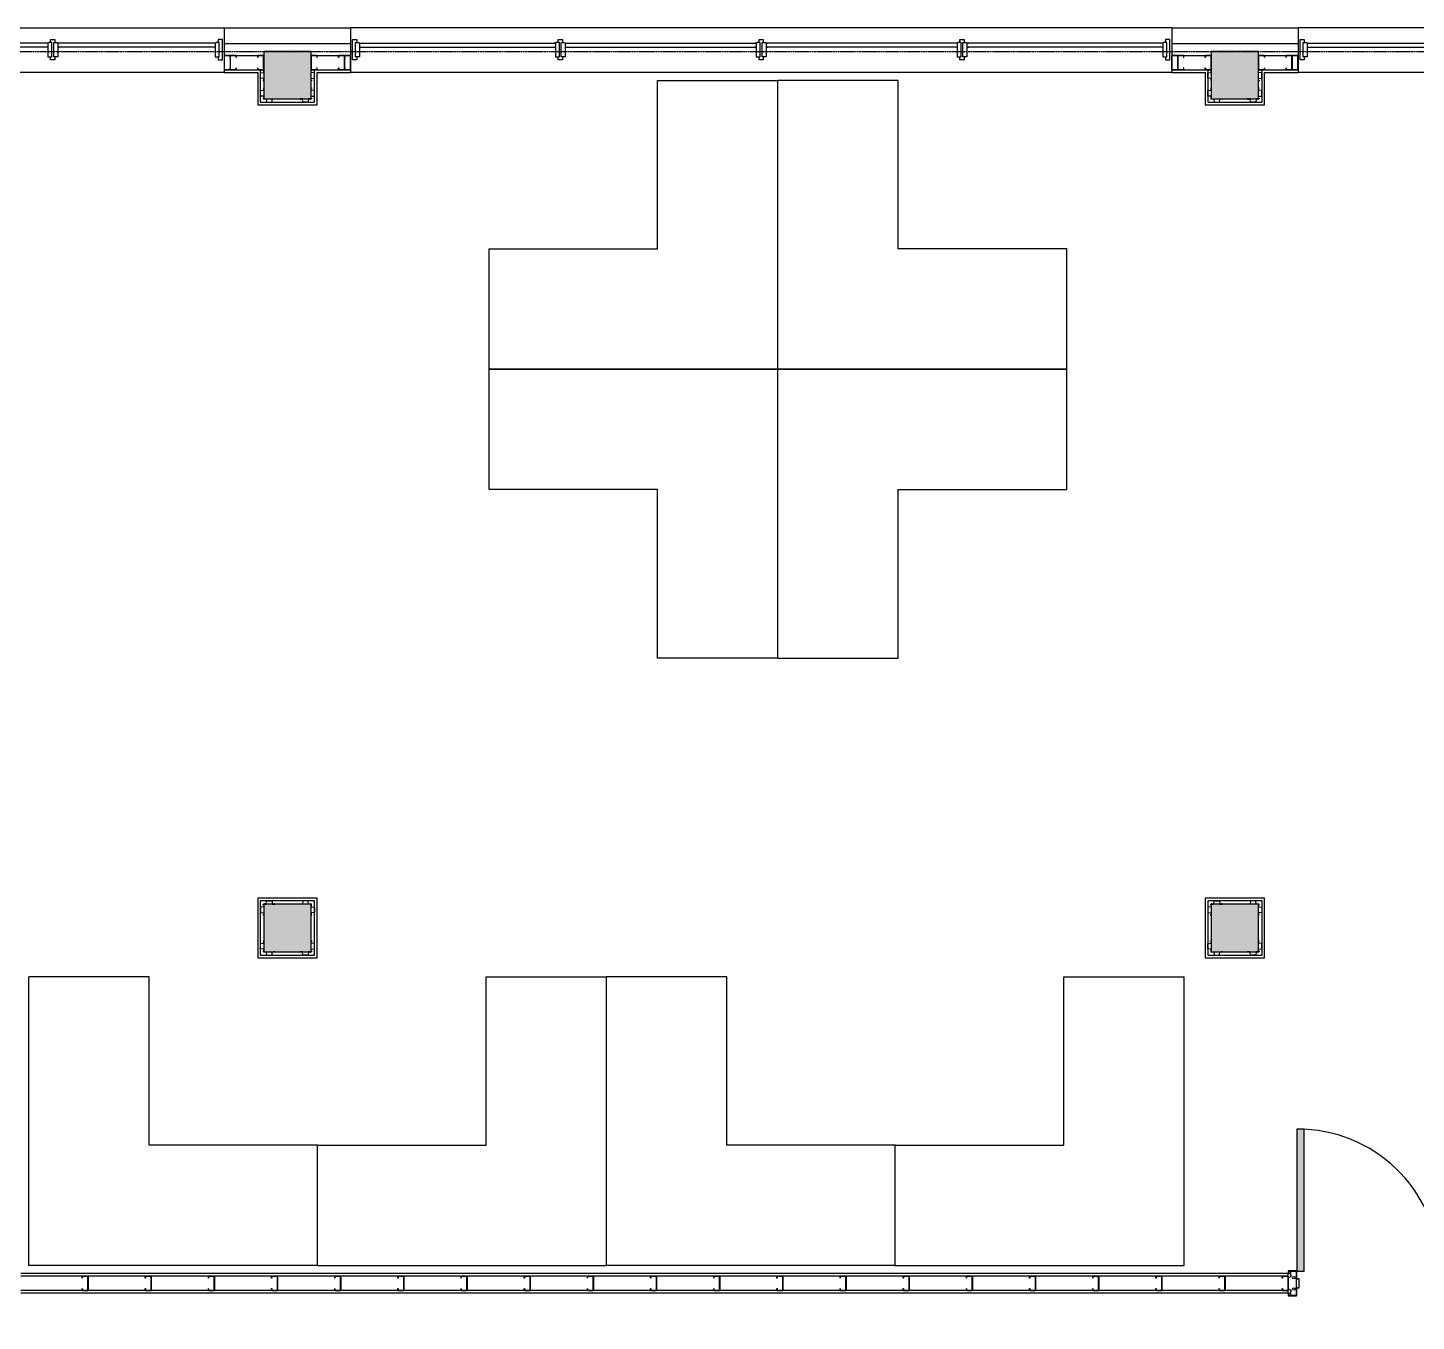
# Model space of a CAD drawing. Header units: millimetres. Extents: x 5414 to 278894, y 4264 to 146383.
# Drawn here: x 68770 to 77562, y 23811 to 32001 of the extents above; entities that cross this region are included whole.
import ezdxf

# ---------------------------------------------------------------- set-up
doc = ezdxf.new("R2010")
doc.units = ezdxf.units.MM
doc.linetypes.add('Commercial Base Plan$0$ACAD_ISO02W100', pattern=[15, 12, -3])
for name, color, linetype in [('Commercial Base Plan$0$A-DR-INT', 6, 'Continuous'), ('Commercial Base Plan$0$A-PL-LAY-S', 6, 'Continuous'), ('Commercial Base Plan$0$I-FU-DSK', 6, 'Continuous')]:
    doc.layers.add(name, color=color, linetype=linetype)

# ---------------------------------------------------------------- blocks, each defined once
blk = doc.blocks.new('Commercial Base Plan$0$wbFurringChanel 70x22')
blk.add_lwpolyline([(4.9, 2.6), (0.5, 2.6, 0.414214), (0, 2.1), (0, 0.5, 0.414214), (0.5, 0), (15.5, 0, 0.394412), (16, 0.5), (17.5, 21.5, -0.394412), (18, 22), (18.3, 22, -0.198912), (18.6, 21.9), (19.1, 21.4, 0.198912), (19.4, 21.3), (50.6, 21.3), (50.6, 21.3, 0.198912), (50.9, 21.4), (51.4, 21.9, -0.198912), (51.7, 22), (52, 22, -0.394412), (52.5, 21.5), (54, 0.5, 0.394412), (54.5, 0), (69.5, 0, 0.414214), (70, 0.5), (70, 1.5, 0.414214), (69.5, 2), (65, 2)], format="xyb")
blk = doc.blocks.new('Commercial Base Plan$0$wbC_Stud 92x38')
blk.add_lwpolyline([(-13, 38), (-3, 38, -0.414214), (0, 35), (0, 3, -0.414214), (-3, 0), (-89, 0, -0.414214), (-92, 3), (-92, 35, -0.414214), (-89, 38), (-79, 38), (-79, 37), (-89, 37, 0.414214), (-91, 35), (-91, 3, 0.414214), (-89, 1), (-3, 1, 0.414214), (-1, 3), (-1, 35, 0.414214), (-3, 37), (-13, 37)], format="xyb", close=True)
blk = doc.blocks.new('Commercial Base Plan$0$wbDoorPlan 900x124(1010ro)')
for p, q in [((54.5, 976.1), (54.5, 77)), ((99.5, 976.1), (54.5, 976.1)), ((99.5, 77), (99.5, 976.1)), ((1, -34.6), (1, 34.5)), ((54.5, 77), (99.5, 77)), ((1009, -34.6), (1009, 34.5))]:
    blk.add_line(p, q)
for points in [[(9, 65), (2, 65, -0.414214), (1, 66), (1, 77, -0.414214), (2, 78), (50, 78, -0.414214), (51, 77), (51, 29, 0.414214), (52, 28), (66, 28, -0.414214), (67, 27), (67, -27, -0.414214), (66, -28), (52, -28, 0.414214), (51, -29), (51, -77, -0.414214), (50, -78), (2, -78, -0.414214), (1, -77), (1, -66, -0.414214), (2, -65), (9, -65), (9, -64), (2, -64, 0.414214), (0, -66), (0, -77, 0.414214), (2, -79), (50, -79, 0.414214), (52, -77), (52, -29), (66, -29, 0.414214), (68, -27), (68, 27, 0.414214), (66, 29), (52, 29), (52, 77, 0.414214), (50, 79), (2, 79, 0.414214), (0, 77), (0, 66, 0.414214), (2, 64), (9, 64)], [(1001, 65), (1008, 65, 0.414214), (1009, 66), (1009, 77, 0.414214), (1008, 78), (960, 78, 0.414214), (959, 77), (959, 29, -0.414214), (958, 28), (944, 28, 0.414214), (943, 27), (943, -27, 0.414214), (944, -28), (958, -28, -0.414214), (959, -29), (959, -77, 0.414214), (960, -78), (1008, -78, 0.414214), (1009, -77), (1009, -66, 0.414214), (1008, -65), (1001, -65), (1001, -64), (1008, -64, -0.414214), (1010, -66), (1010, -77, -0.414214), (1008, -79), (960, -79, -0.414214), (958, -77), (958, -29), (944, -29, -0.414214), (942, -27), (942, 27, -0.414214), (944, 29), (958, 29), (958, 77, -0.414214), (960, 79), (1008, 79, -0.414214), (1010, 77), (1010, 66, -0.414214), (1008, 64), (1001, 64)]]:
    blk.add_lwpolyline(points, format="xyb", close=True)
for points in [[(0, -34), (0, 34), (20, 45), (15, 51.5), (15, 77), (50, 77), (50, -77), (15, -77), (15, -51.5), (20, -45)], [(1010, -34), (1010, 34), (990, 45), (995, 51.5), (995, 77), (960, 77), (960, -77), (995, -77), (995, -51.5), (990, -45)]]:
    blk.add_lwpolyline(points, close=True)
for centre in [(35, 36), (975, 36), (35, -36), (975, -36)]:
    blk.add_circle(centre, 8)
blk.add_arc((58.9, 77.9), 899.1, 359.94192, 87.41192)
blk.add_solid([(54.5, 976.1), (99.5, 976.1), (54.5, 77), (99.5, 77)])
blk = doc.blocks.new('Commercial Base Plan$0$wbAluminJamb 127x44.5')
for p, q in [((-109.5, 39.25), (-127, 39.25)), ((-22.5, 56.5), (-17.5, 51.5)), ((0, 39.25), (-17.5, 39.25))]:
    blk.add_line(p, q)
at = {"color": 5}
for p, q in [((-47.5, 56.5), (-47.5, 66.5)), ((-22.5, 56.5), (-22.5, 66.5))]:
    blk.add_line(p, q, dxfattribs=at)
for points in [[(-127, 39.25), (-127, 12), (0, 12), (0, 39.25)], [(-22.5, 56.5), (-109.5, 56.5), (-109.5, 31.5), (-17.5, 31.5), (-17.5, 51.5)]]:
    blk.add_lwpolyline(points)
blk = doc.blocks.new('Commercial Base Plan$0$wbAluminMulion 127x44.5')
for p, q in [((-109.5, 13.625), (-127, 13.625)), ((-22.5, 30.875), (-17.5, 25.875)), ((0, 13.625), (-17.5, 13.625)), ((-22.5, -30.875), (-17.5, -25.875))]:
    blk.add_line(p, q)
at = {"color": 5}
for p, q in [((-47.5, 30.875), (-47.5, 40.875)), ((-22.5, 30.875), (-22.5, 40.875)), ((-47.5, -30.875), (-47.5, -40.875)), ((-22.5, -30.875), (-22.5, -40.875))]:
    blk.add_line(p, q, dxfattribs=at)
for points in [[(-127, 13.625), (-127, -13.625), (-109.5, -13.625)], [(-22.5, 30.875), (-109.5, 30.875), (-109.5, 5.875), (-17.5, 5.875), (-17.5, 25.875)], [(-17.5, -13.625), (0, -13.625), (0, 13.625)], [(-22.5, -30.875), (-109.5, -30.875), (-109.5, -5.875), (-17.5, -5.875), (-17.5, -25.875)]]:
    blk.add_lwpolyline(points)
blk = doc.blocks.new('Commercial Base Plan$0$wbW02Plan_3176x127(ro3200)')
for p, q in [((-3143.5, -22.5), (-2145.375, -22.5)), ((-3143.5, -47.5), (-2145.375, -47.5)), ((-2083.625, -22.5), (-1116.375, -22.5)), ((-2083.625, -47.5), (-1116.375, -47.5)), ((-1054.625, -22.5), (-56.5, -22.5)), ((-1054.625, -47.5), (-56.5, -47.5))]:
    blk.add_line(p, q)
at = {"rotation": 90}
for name, p in [('Commercial Base Plan$0$wbAluminMulion 127x44.5', (-2114.5, 0)), ('Commercial Base Plan$0$wbAluminMulion 127x44.5', (-1085.5, 0)), ('Commercial Base Plan$0$wbAluminJamb 127x44.5', (0, 0))]:
    blk.add_blockref(name, p, dxfattribs=at)
at = {"xscale": -1, "rotation": 270}
blk.add_blockref('Commercial Base Plan$0$wbAluminJamb 127x44.5', (-3200, 0), dxfattribs=at)
blk = doc.blocks.new('Commercial Base Plan$0$wbW01Plan_5176x127(ro5200)')
for p, q in [((-5143.5, -22.5), (-3902.625, -22.5)), ((-5143.5, -47.5), (-3902.625, -47.5)), ((-3840.875, -22.5), (-2630.875, -22.5)), ((-3840.875, -47.5), (-2630.875, -47.5)), ((-1359.125, -22.5), (-2569.125, -22.5)), ((-1359.125, -47.5), (-2569.125, -47.5)), ((-56.5, -22.5), (-1297.375, -22.5)), ((-56.5, -47.5), (-1297.375, -47.5))]:
    blk.add_line(p, q)
at = {"rotation": 90}
for name, p in [('Commercial Base Plan$0$wbAluminMulion 127x44.5', (-3871.75, 0)), ('Commercial Base Plan$0$wbAluminMulion 127x44.5', (-2600, 0)), ('Commercial Base Plan$0$wbAluminMulion 127x44.5', (-1328.25, 0)), ('Commercial Base Plan$0$wbAluminJamb 127x44.5', (0, 0))]:
    blk.add_blockref(name, p, dxfattribs=at)
at = {"xscale": -1, "rotation": 270}
blk.add_blockref('Commercial Base Plan$0$wbAluminJamb 127x44.5', (-5200, 0), dxfattribs=at)
blk = doc.blocks.new('Commercial Base Plan$0$desk')
for p, q in [((0, 1829), (0, 0)), ((0, 1829), (762, 1829)), ((762, 1829), (762, 762)), ((762, 762), (1829, 762)), ((1829, 762), (1829, 0)), ((0, 0), (1829, 0))]:
    blk.add_line(p, q)

msp = doc.modelspace()

# ---------------------------------------------------------------- hatches: boundary and pattern name
at = {"layer": 'Commercial Base Plan$0$A-PL-LAY-S'}
for points in [[(70564, 31851.2), (70264, 31851.2), (70264, 31551.2), (70564, 31551.2)], [(76564, 31851.2), (76264, 31851.2), (76264, 31551.2), (76564, 31551.2)], [(70564, 26451.2), (70264, 26451.2), (70264, 26151.2), (70564, 26151.2)], [(76564, 26451.2), (76264, 26451.2), (76264, 26151.2), (76564, 26151.2)]]:
    msp.add_hatch(color=256, dxfattribs=at).paths.add_polyline_path(points)

# ---------------------------------------------------------------- linework, layer by layer
for p, q in [((66814, 32001.2), (70014, 32001.2)), ((70014, 32001.2), (70014, 31718.2)), ((76014, 32001.2), (70814, 32001.2)), ((70814, 32001.2), (70814, 31718.2)), ((76014, 32001.2), (76014, 31718.2)), ((76814, 32001.2), (76814, 31718.2)), ((82014, 32001.2), (76814, 32001.2)), ((70014, 31718.2), (66814, 31718.2)), ((76014, 31718.2), (70814, 31718.2)), ((82014, 31718.2), (76814, 31718.2)), ((76752, 24097.2), (68726, 24097.2)), ((76752, 23989.2), (76752, 24113.2)), ((76752, 24005.2), (68726, 24005.2)), ((76752, 23989.2), (68726, 23989.2))]:
    msp.add_line(p, q, dxfattribs=at)
at = {"layer": 'Commercial Base Plan$0$A-PL-LAY-S', "linetype": 'Continuous'}
for points in [[(70014, 32001.2), (70814, 32001.2)], [(76014, 32001.2), (76814, 32001.2)], [(70014, 31901.2), (70814, 31901.2)], [(76014, 31901.2), (76814, 31901.2)], [(70014, 31826.2), (70264, 31826.2)], [(70564, 31826.2), (70814, 31826.2)], [(76014, 31826.2), (76264, 31826.2)], [(76564, 31826.2), (76814, 31826.2)], [(70014, 31734.2), (70264, 31734.2)], [(70564, 31734.2), (70814, 31734.2)], [(76014, 31734.2), (76264, 31734.2)], [(76564, 31734.2), (76814, 31734.2)]]:
    msp.add_lwpolyline(points, dxfattribs=at)
at = {"layer": 'Commercial Base Plan$0$A-PL-LAY-S', "linetype": 'Commercial Base Plan$0$ACAD_ISO02W100'}
msp.add_lwpolyline([(97764, 26451.2), (97764, 12151.2), (92564, 12151.2), (92564, 6751.2), (66264, 6751.2), (66264, 12151.2), (61064, 12151.2), (61064, 26451.2), (66264, 26451.2), (66264, 31851.2), (92564, 31851.2), (92564, 26451.2), (97764, 26451.2)], dxfattribs=at)
at = {"layer": 'Commercial Base Plan$0$A-PL-LAY-S'}
for points in [[(70564, 31851.2), (70264, 31851.2), (70264, 31551.2), (70564, 31551.2)], [(76564, 31851.2), (76264, 31851.2), (76264, 31551.2), (76564, 31551.2)], [(70586, 26473.2), (70242, 26473.2), (70242, 26129.2), (70586, 26129.2)], [(76586, 26473.2), (76242, 26473.2), (76242, 26129.2), (76586, 26129.2)], [(70564, 26451.2), (70264, 26451.2), (70264, 26151.2), (70564, 26151.2)], [(76564, 26451.2), (76264, 26451.2), (76264, 26151.2), (76564, 26151.2)]]:
    msp.add_lwpolyline(points, close=True, dxfattribs=at)
for points in [[(70014, 31718.2), (70226, 31718.2), (70226, 31513.2), (70602, 31513.2), (70602, 31718.2), (70814, 31718.2)], [(70242, 31734.2), (70242, 31529.2), (70586, 31529.2), (70586, 31734.2)], [(76014, 31718.2), (76226, 31718.2), (76226, 31513.2), (76602, 31513.2), (76602, 31718.2), (76814, 31718.2)], [(76242, 31734.2), (76242, 31529.2), (76586, 31529.2), (76586, 31734.2)], [(76752, 24113.2), (68726, 24113.2)]]:
    msp.add_lwpolyline(points, dxfattribs=at)
at = {"layer": 'Commercial Base Plan$0$A-PL-LAY-S', "linetype": 'Continuous'}
for points in [[(70602, 26489.2), (70226, 26489.2), (70226, 26113.2), (70602, 26113.2)], [(76602, 26489.2), (76226, 26489.2), (76226, 26113.2), (76602, 26113.2)]]:
    msp.add_lwpolyline(points, close=True, dxfattribs=at)

# ---------------------------------------------------------------- block references
at = {"layer": 'Commercial Base Plan$0$A-DR-INT'}
msp.add_blockref('Commercial Base Plan$0$wbDoorPlan 900x124(1010ro)', (76752, 24051.2), dxfattribs=at)
at = {"layer": 'Commercial Base Plan$0$A-PL-LAY-S', "xscale": -1}
for name, p in [('Commercial Base Plan$0$wbW02Plan_3176x127(ro3200)', (66814, 31926.2)), ('Commercial Base Plan$0$wbW01Plan_5176x127(ro5200)', (70814, 31926.2)), ('Commercial Base Plan$0$wbW01Plan_5176x127(ro5200)', (76814, 31926.2)), ('Commercial Base Plan$0$wbFurringChanel 70x22', (70564, 26451.2)), ('Commercial Base Plan$0$wbFurringChanel 70x22', (76564, 26451.2))]:
    msp.add_blockref(name, p, dxfattribs=at)
for name, p, rotation in [('Commercial Base Plan$0$wbC_Stud 92x38', (70014, 31826.2), 270), ('Commercial Base Plan$0$wbC_Stud 92x38', (70052, 31826.2), 270), ('Commercial Base Plan$0$wbC_Stud 92x38', (70564, 31826.2), 270), ('Commercial Base Plan$0$wbC_Stud 92x38', (76014, 31826.2), 270), ('Commercial Base Plan$0$wbC_Stud 92x38', (76052, 31826.2), 270), ('Commercial Base Plan$0$wbC_Stud 92x38', (76564, 31826.2), 270), ('Commercial Base Plan$0$wbFurringChanel 70x22', (70564, 31664.2), 270), ('Commercial Base Plan$0$wbFurringChanel 70x22', (76564, 31664.2), 270), ('Commercial Base Plan$0$wbFurringChanel 70x22', (70564, 31551.2), 270), ('Commercial Base Plan$0$wbFurringChanel 70x22', (76564, 31551.2), 270), ('Commercial Base Plan$0$wbFurringChanel 70x22', (70264, 31551.2), 180), ('Commercial Base Plan$0$wbFurringChanel 70x22', (76264, 31551.2), 180), ('Commercial Base Plan$0$wbFurringChanel 70x22', (70264, 26451.2), 90), ('Commercial Base Plan$0$wbFurringChanel 70x22', (76264, 26451.2), 90), ('Commercial Base Plan$0$wbFurringChanel 70x22', (70564, 26151.2), 270), ('Commercial Base Plan$0$wbFurringChanel 70x22', (76564, 26151.2), 270), ('Commercial Base Plan$0$wbFurringChanel 70x22', (70264, 26151.2), 180), ('Commercial Base Plan$0$wbFurringChanel 70x22', (76264, 26151.2), 180)]:
    msp.add_blockref(name, p, dxfattribs=dict(at, rotation=rotation))
at = {"layer": 'Commercial Base Plan$0$A-PL-LAY-S'}
for name, p, rotation in [('Commercial Base Plan$0$wbC_Stud 92x38', (70264, 31826.2), 90.00000000000001), ('Commercial Base Plan$0$wbC_Stud 92x38', (70776, 31826.2), 90.00000000000001), ('Commercial Base Plan$0$wbC_Stud 92x38', (70814, 31826.2), 90.00000000000001), ('Commercial Base Plan$0$wbC_Stud 92x38', (76264, 31826.2), 90.00000000000001), ('Commercial Base Plan$0$wbC_Stud 92x38', (76776, 31826.2), 90.00000000000001), ('Commercial Base Plan$0$wbC_Stud 92x38', (76814, 31826.2), 90.00000000000001), ('Commercial Base Plan$0$wbFurringChanel 70x22', (70264, 31664.2), 90.00000000000001), ('Commercial Base Plan$0$wbFurringChanel 70x22', (76264, 31664.2), 90.00000000000001), ('Commercial Base Plan$0$wbFurringChanel 70x22', (70264, 31551.2), 90.00000000000001), ('Commercial Base Plan$0$wbFurringChanel 70x22', (76264, 31551.2), 90.00000000000001), ('Commercial Base Plan$0$wbFurringChanel 70x22', (70564, 31551.2), 180), ('Commercial Base Plan$0$wbFurringChanel 70x22', (76564, 31551.2), 180), ('Commercial Base Plan$0$wbFurringChanel 70x22', (70564, 26451.2), 270), ('Commercial Base Plan$0$wbFurringChanel 70x22', (76564, 26451.2), 270), ('Commercial Base Plan$0$wbFurringChanel 70x22', (70264, 26151.2), 90.00000000000001), ('Commercial Base Plan$0$wbFurringChanel 70x22', (76264, 26151.2), 90.00000000000001), ('Commercial Base Plan$0$wbFurringChanel 70x22', (70564, 26151.2), 180), ('Commercial Base Plan$0$wbFurringChanel 70x22', (76564, 26151.2), 180), ('Commercial Base Plan$0$wbC_Stud 92x38', (69152, 24097.2), 90.00000000000001), ('Commercial Base Plan$0$wbC_Stud 92x38', (69552, 24097.2), 90.00000000000001), ('Commercial Base Plan$0$wbC_Stud 92x38', (69952, 24097.2), 90.00000000000001), ('Commercial Base Plan$0$wbC_Stud 92x38', (70352, 24097.2), 90.00000000000001), ('Commercial Base Plan$0$wbC_Stud 92x38', (70752, 24097.2), 90.00000000000001), ('Commercial Base Plan$0$wbC_Stud 92x38', (71152, 24097.2), 90.00000000000001), ('Commercial Base Plan$0$wbC_Stud 92x38', (71552, 24097.2), 90.00000000000001), ('Commercial Base Plan$0$wbC_Stud 92x38', (71952, 24097.2), 90.00000000000001), ('Commercial Base Plan$0$wbC_Stud 92x38', (72352, 24097.2), 90.00000000000001), ('Commercial Base Plan$0$wbC_Stud 92x38', (72752, 24097.2), 90.00000000000001), ('Commercial Base Plan$0$wbC_Stud 92x38', (73152, 24097.2), 90.00000000000001), ('Commercial Base Plan$0$wbC_Stud 92x38', (73552, 24097.2), 90.00000000000001), ('Commercial Base Plan$0$wbC_Stud 92x38', (73952, 24097.2), 90.00000000000001), ('Commercial Base Plan$0$wbC_Stud 92x38', (74352, 24097.2), 90.00000000000001), ('Commercial Base Plan$0$wbC_Stud 92x38', (74752, 24097.2), 90.00000000000001), ('Commercial Base Plan$0$wbC_Stud 92x38', (75152, 24097.2), 90.00000000000001), ('Commercial Base Plan$0$wbC_Stud 92x38', (75552, 24097.2), 90.00000000000001), ('Commercial Base Plan$0$wbC_Stud 92x38', (75952, 24097.2), 90.00000000000001), ('Commercial Base Plan$0$wbC_Stud 92x38', (76352, 24097.2), 90.00000000000001), ('Commercial Base Plan$0$wbC_Stud 92x38', (76752, 24097.2), 90.00000000000001)]:
    msp.add_blockref(name, p, dxfattribs=dict(at, rotation=rotation))
for p in [(70264, 26451.2), (76264, 26451.2)]:
    msp.add_blockref('Commercial Base Plan$0$wbFurringChanel 70x22', p, dxfattribs=at)
at = {"layer": 'Commercial Base Plan$0$I-FU-DSK'}
for p, rotation in [((73519.7, 29839.2), 90.00000000000001), ((73519.7, 29839.2), 180), ((72434, 24163.2), 90.00000000000001), ((76092, 24163.2), 90.00000000000001)]:
    msp.add_blockref('Commercial Base Plan$0$desk', p, dxfattribs=dict(at, rotation=rotation))
at = {"layer": 'Commercial Base Plan$0$I-FU-DSK', "xscale": -1}
for p, rotation in [((73519.7, 29839.2), 270), ((73519.7, 29839.2), 180), ((68776, 24163.2), 270), ((72434, 24163.2), 270)]:
    msp.add_blockref('Commercial Base Plan$0$desk', p, dxfattribs=dict(at, rotation=rotation))

doc.saveas('drawing.dxf')
